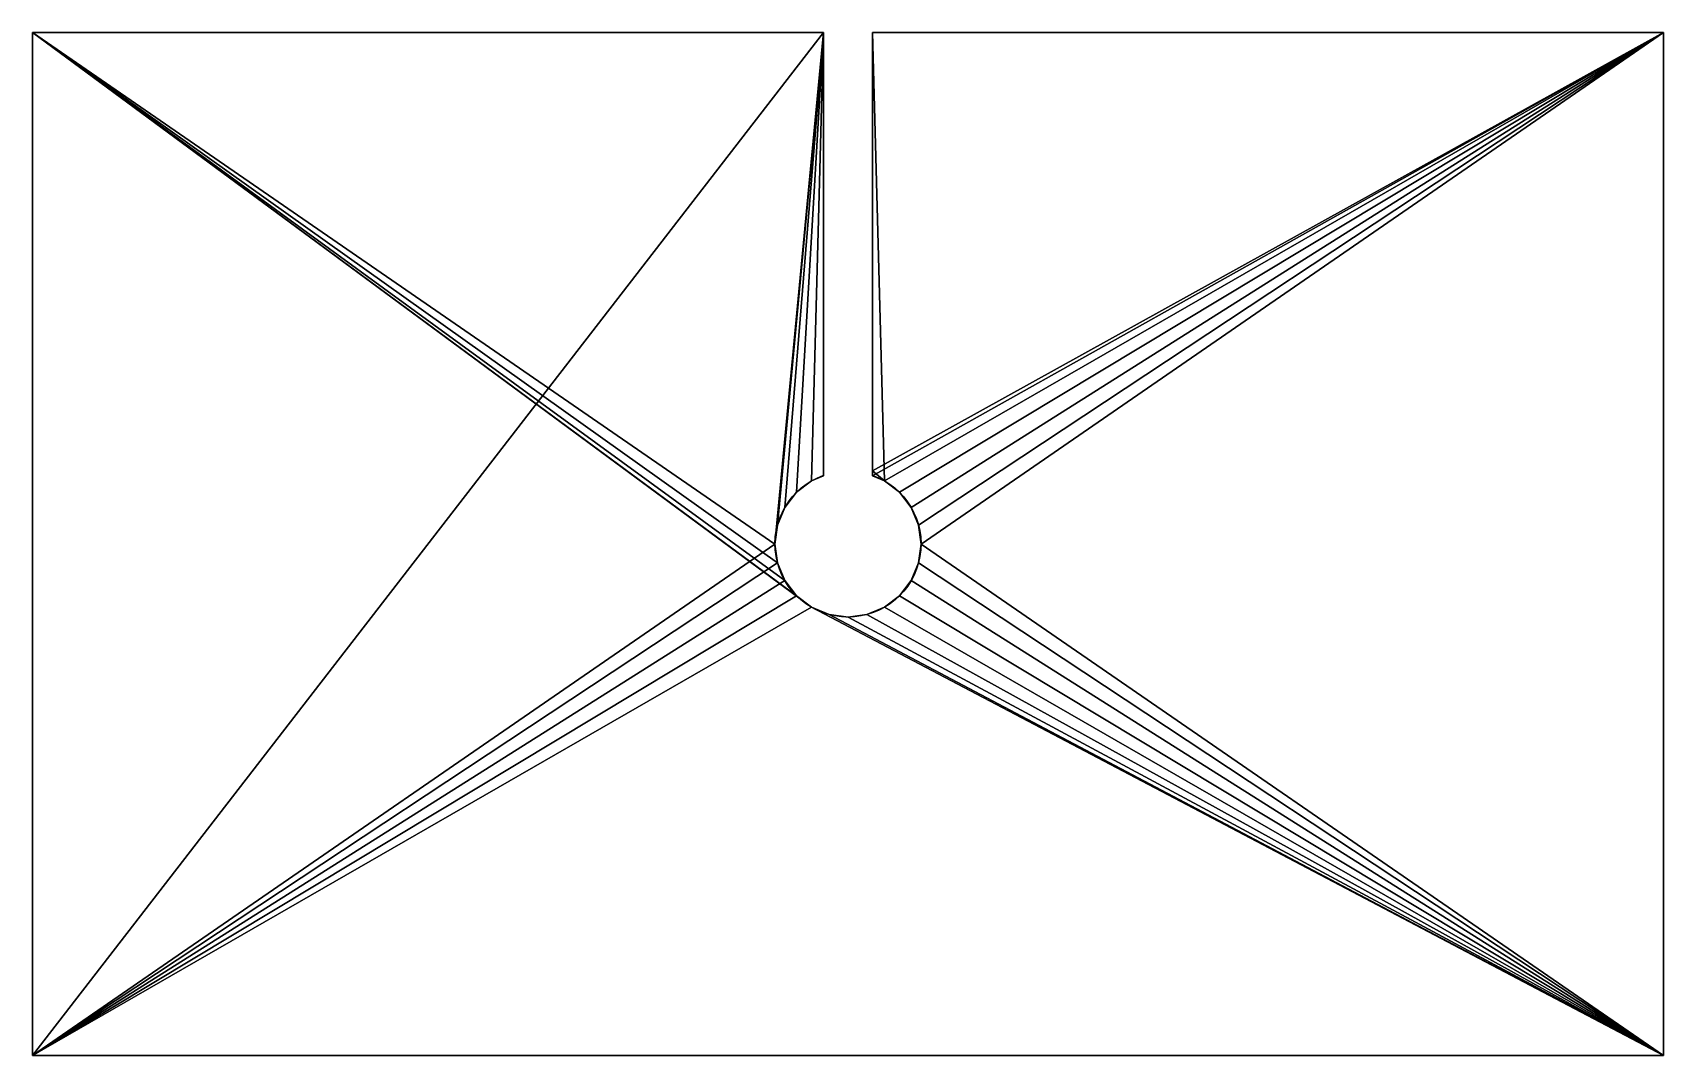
# Model space of a CAD drawing. Extents: x 0 to 335, y 0 to 210.
import ezdxf

# ---------------------------------------------------------------- set-up
doc = ezdxf.new("R2010")
doc.units = 0
doc.header["$LTSCALE"] = 25.4
doc.layers.get('0').update_dxf_attribs({"color": 13, "linetype": 'CONTINUOUS'})

msp = doc.modelspace()

# ---------------------------------------------------------------- linework, layer by layer
at = {"color": 0}
for p, q in [((0, 210, 3), (162.5, 210, 3)), ((0, 0, 3), (0, 210, 3)), ((0, 210), (162.5, 210)), ((0, 210), (0, 210, 3)), ((0, 210, 3), (162.5, 210, 3)), ((0, 0), (0, 210)), ((0, 210), (162.5, 210)), ((0, 0), (0, 210)), ((0, 0, 3), (0, 210, 3)), ((0, 210), (0, 210, 3)), ((162.5, 210, 3), (162.5, 120, 3)), ((162.5, 210, 3), (162.5, 120, 3)), ((162.5, 210), (162.5, 120)), ((162.5, 210, 3), (162.5, 210)), ((162.5, 210, 3), (162.5, 210)), ((162.5, 210), (162.5, 120)), ((172.5, 210), (335, 210)), ((172.5, 210, 3), (172.5, 210)), ((172.5, 210, 3), (335, 210, 3)), ((172.5, 210, 3), (335, 210, 3)), ((172.5, 210, 3), (172.5, 120, 3)), ((172.5, 210, 3), (172.5, 120, 3)), ((172.5, 210, 3), (172.5, 210)), ((172.5, 210), (172.5, 120)), ((172.5, 210), (335, 210)), ((172.5, 210), (172.5, 120)), ((335, 210), (335, 210, 3)), ((335, 210, 3), (335, 0, 3)), ((335, 210), (335, 0)), ((335, 210), (335, 0)), ((335, 210), (335, 210, 3)), ((335, 210, 3), (335, 0, 3)), ((160, 117.99, 3), (160, 117.99)), ((160, 117.99, 3), (160, 117.99)), ((162.5, 120, 3), (162.5, 119.03, 3)), ((162.5, 120, 3), (162.5, 120)), ((162.5, 120, 3), (162.5, 119.03, 3)), ((162.5, 120), (162.5, 119.03)), ((162.5, 120, 3), (162.5, 120)), ((162.5, 120), (162.5, 119.03)), ((162.5, 119.03, 3), (162.5, 119.03)), ((162.5, 119.03, 3), (162.5, 119.03)), ((172.5, 120, 3), (172.5, 119.03, 3)), ((172.5, 120, 3), (172.5, 119.03, 3)), ((172.5, 120, 3), (172.5, 120)), ((172.5, 120), (172.5, 119.03)), ((172.5, 120, 3), (172.5, 120)), ((172.5, 120), (172.5, 119.03)), ((172.5, 119.03, 3), (172.5, 119.03)), ((172.5, 119.03, 3), (172.5, 119.03)), ((175, 117.99, 3), (175, 117.99)), ((175, 117.99, 3), (175, 117.99)), ((156.89, 115.61, 3), (156.89, 115.61)), ((156.89, 115.61, 3), (156.89, 115.61)), ((178.11, 115.61, 3), (178.11, 115.61)), ((178.11, 115.61, 3), (178.11, 115.61)), ((154.51, 112.5, 3), (154.51, 112.5)), ((154.51, 112.5, 3), (154.51, 112.5)), ((180.49, 112.5, 3), (180.49, 112.5)), ((180.49, 112.5, 3), (180.49, 112.5)), ((153.01, 108.88, 3), (153.01, 108.88)), ((153.01, 108.88, 3), (153.01, 108.88)), ((181.99, 108.88, 3), (181.99, 108.88)), ((181.99, 108.88, 3), (181.99, 108.88)), ((152.5, 105, 3), (152.5, 105)), ((152.5, 105, 3), (152.5, 105)), ((182.5, 105, 3), (182.5, 105)), ((182.5, 105, 3), (182.5, 105)), ((153.01, 101.12, 3), (153.01, 101.12)), ((153.01, 101.12, 3), (153.01, 101.12)), ((181.99, 101.12, 3), (181.99, 101.12)), ((181.99, 101.12, 3), (181.99, 101.12)), ((154.51, 97.5, 3), (154.51, 97.5)), ((154.51, 97.5, 3), (154.51, 97.5)), ((180.49, 97.5, 3), (180.49, 97.5)), ((180.49, 97.5, 3), (180.49, 97.5)), ((156.89, 94.39, 3), (156.89, 94.39)), ((156.89, 94.39, 3), (156.89, 94.39)), ((178.11, 94.39, 3), (178.11, 94.39)), ((178.11, 94.39, 3), (178.11, 94.39)), ((160, 92.01, 3), (160, 92.01)), ((160, 92.01, 3), (160, 92.01)), ((163.62, 90.51, 3), (163.62, 90.51)), ((163.62, 90.51, 3), (163.62, 90.51)), ((171.38, 90.51, 3), (171.38, 90.51)), ((171.38, 90.51, 3), (171.38, 90.51)), ((175, 92.01, 3), (175, 92.01)), ((175, 92.01, 3), (175, 92.01)), ((167.5, 90, 3), (167.5, 90)), ((167.5, 90, 3), (167.5, 90)), ((335, 0, 3), (0, 0, 3)), ((335, 0), (0, 0)), ((335, 0), (0, 0)), ((335, 0, 3), (0, 0, 3)), ((0, 0), (0, 0, 3)), ((0, 0), (0, 0, 3)), ((335, 0), (335, 0, 3)), ((335, 0), (335, 0, 3))]:
    msp.add_line(p, q, dxfattribs=at)
at = {"color": 0, "extrusion": (0, 0, -1)}
msp.add_arc((-167.5, 105, -3), 15, 109.6203, 70.3797, dxfattribs=at)
msp.add_arc((-167.5, 105, -3), 15, 109.6203, 70.3797, dxfattribs=at)
msp.add_arc((-167.5, 105, -3), 15, 109.6203, 70.3797, dxfattribs=at)
msp.add_arc((-167.5, 105, -3), 15, 109.6203, 70.3797, dxfattribs=at)
msp.add_arc((-167.5, 105, -3), 15, 109.6203, 70.3797, dxfattribs=at)
msp.add_arc((-167.5, 105, -3), 15, 109.6203, 70.3797, dxfattribs=at)
msp.add_arc((-167.5, 105, -3), 15, 109.6203, 70.3797, dxfattribs=at)
msp.add_arc((-167.5, 105, -3), 15, 109.6203, 70.3797, dxfattribs=at)
msp.add_arc((-167.5, 105, -3), 15, 109.6203, 70.3797, dxfattribs=at)
msp.add_arc((-167.5, 105, -3), 15, 109.6203, 70.3797, dxfattribs=at)
msp.add_arc((-167.5, 105, -3), 15, 109.6203, 70.3797, dxfattribs=at)
msp.add_arc((-167.5, 105, -3), 15, 109.6203, 70.3797, dxfattribs=at)
msp.add_arc((-167.5, 105, -3), 15, 109.6203, 70.3797, dxfattribs=at)
msp.add_arc((-167.5, 105, -3), 15, 109.6203, 70.3797, dxfattribs=at)
msp.add_arc((-167.5, 105, -3), 15, 109.6203, 70.3797, dxfattribs=at)
msp.add_arc((-167.5, 105, -3), 15, 109.6203, 70.3797, dxfattribs=at)
msp.add_arc((-167.5, 105, -3), 15, 109.6203, 70.3797, dxfattribs=at)
msp.add_arc((-167.5, 105, -3), 15, 109.6203, 70.3797, dxfattribs=at)
msp.add_arc((-167.5, 105, -3), 15, 109.6203, 70.3797, dxfattribs=at)
msp.add_arc((-167.5, 105, -3), 15, 109.6203, 70.3797, dxfattribs=at)
msp.add_arc((-167.5, 105, -3), 15, 109.6203, 70.3797, dxfattribs=at)
msp.add_arc((-167.5, 105, -3), 15, 109.6203, 70.3797, dxfattribs=at)
msp.add_arc((-167.5, 105, -3), 15, 109.6203, 70.3797, dxfattribs=at)
msp.add_arc((-167.5, 105, -3), 15, 109.6203, 70.3797, dxfattribs=at)
at = {"color": 0, "extrusion": (1.01746e-14, 2.85416e-14, -1)}
msp.add_arc((-167.5, 105), 15, 109.6203, 70.3797, dxfattribs=at)
msp.add_arc((-167.5, 105), 15, 109.6203, 70.3797, dxfattribs=at)
msp.add_arc((-167.5, 105), 15, 109.6203, 70.3797, dxfattribs=at)
msp.add_arc((-167.5, 105), 15, 109.6203, 70.3797, dxfattribs=at)
msp.add_arc((-167.5, 105), 15, 109.6203, 70.3797, dxfattribs=at)
msp.add_arc((-167.5, 105), 15, 109.6203, 70.3797, dxfattribs=at)
msp.add_arc((-167.5, 105), 15, 109.6203, 70.3797, dxfattribs=at)
msp.add_arc((-167.5, 105), 15, 109.6203, 70.3797, dxfattribs=at)
msp.add_arc((-167.5, 105), 15, 109.6203, 70.3797, dxfattribs=at)
msp.add_arc((-167.5, 105), 15, 109.6203, 70.3797, dxfattribs=at)
msp.add_arc((-167.5, 105), 15, 109.6203, 70.3797, dxfattribs=at)
msp.add_arc((-167.5, 105), 15, 109.6203, 70.3797, dxfattribs=at)
msp.add_arc((-167.5, 105), 15, 109.6203, 70.3797, dxfattribs=at)
msp.add_arc((-167.5, 105), 15, 109.6203, 70.3797, dxfattribs=at)
msp.add_arc((-167.5, 105), 15, 109.6203, 70.3797, dxfattribs=at)
msp.add_arc((-167.5, 105), 15, 109.6203, 70.3797, dxfattribs=at)
msp.add_arc((-167.5, 105), 15, 109.6203, 70.3797, dxfattribs=at)
msp.add_arc((-167.5, 105), 15, 109.6203, 70.3797, dxfattribs=at)
msp.add_arc((-167.5, 105), 15, 109.6203, 70.3797, dxfattribs=at)
msp.add_arc((-167.5, 105), 15, 109.6203, 70.3797, dxfattribs=at)
msp.add_arc((-167.5, 105), 15, 109.6203, 70.3797, dxfattribs=at)
msp.add_arc((-167.5, 105), 15, 109.6203, 70.3797, dxfattribs=at)
msp.add_arc((-167.5, 105), 15, 109.6203, 70.3797, dxfattribs=at)

# ---------------------------------------------------------------- meshes
at = {"color": 0}
mesh = msp.add_polyface(dxfattribs=at)
corners = [(0, 0, 3), (160, 92.01, 3), (0, 210, 3), (335, 0, 3), (156.89, 94.39, 3), (154.51, 97.5, 3), (153.01, 101.12, 3), (152.5, 105, 3), (163.62, 90.51, 3), (167.5, 90, 3), (171.38, 90.51, 3), (175, 92.01, 3), (178.11, 94.39, 3), (180.49, 97.5, 3), (181.99, 101.12, 3), (182.5, 105, 3), (175, 117.99, 3), (172.5, 120, 3), (172.5, 119.03, 3), (172.5, 210, 3), (335, 210, 3), (178.11, 115.61, 3), (180.49, 112.5, 3), (181.99, 108.88, 3), (162.5, 210, 3), (153.01, 108.88, 3), (154.51, 112.5, 3), (156.89, 115.61, 3), (160, 117.99, 3), (162.5, 119.03, 3), (162.5, 120, 3)]
mesh.append_faces([[corners[k] for k in face] for face in [(16, 17, 18), (24, 29, 30)]], dxfattribs={"vtx0": -1, "color": 0})
mesh.append_faces([[corners[k] for k in face] for face in [(0, 1, 2), (1, 3, 8), (8, 3, 9), (9, 3, 10), (10, 3, 11), (11, 3, 12), (12, 3, 13), (13, 3, 14), (14, 3, 15), (17, 16, 19), (19, 16, 20), (20, 15, 3)]], dxfattribs={"vtx0": -1, "vtx1": -1, "color": 0})
mesh.append_faces([[corners[k] for k in face] for face in [(1, 0, 3), (2, 1, 4), (2, 4, 5), (2, 5, 6), (2, 6, 7), (20, 16, 21), (20, 21, 22), (20, 22, 23), (20, 23, 15), (7, 24, 2), (24, 7, 25), (24, 25, 26), (24, 26, 27), (24, 27, 28), (24, 28, 29)]], dxfattribs={"vtx0": -1, "vtx2": -1, "color": 0})
mesh = msp.add_polyface(dxfattribs=at)
corners = [(0, 210, 3), (162.5, 210), (0, 210), (162.5, 210, 3)]
mesh.append_faces([[corners[k] for k in face] for face in [(0, 1, 2), (1, 0, 3)]], dxfattribs={"vtx0": -1, "color": 0})
mesh = msp.add_polyface(dxfattribs=at)
corners = [(162.5, 210), (0, 0), (0, 210), (152.5, 105), (153.01, 108.88), (154.51, 112.5), (156.89, 115.61), (160, 117.99), (162.5, 119.03), (162.5, 120), (335, 210), (172.5, 120), (172.5, 210), (172.5, 119.03), (175, 117.99), (178.11, 115.61), (180.49, 112.5), (181.99, 108.88), (182.5, 105), (160, 92.01), (335, 0), (156.89, 94.39), (154.51, 97.5), (153.01, 101.12), (163.62, 90.51), (167.5, 90), (171.38, 90.51), (175, 92.01), (178.11, 94.39), (180.49, 97.5), (181.99, 101.12)]
mesh.append_faces([[corners[k] for k in face] for face in [(0, 1, 2), (8, 0, 9), (10, 11, 12)]], dxfattribs={"vtx0": -1, "color": 0})
mesh.append_faces([[corners[k] for k in face] for face in [(3, 0, 4), (4, 0, 5), (5, 0, 6), (6, 0, 7), (7, 0, 8), (11, 10, 13), (13, 10, 14), (14, 10, 15), (15, 10, 16), (16, 10, 17), (17, 10, 18), (1, 19, 20), (19, 1, 21), (21, 1, 22), (22, 1, 23), (23, 1, 3), (20, 18, 10)]], dxfattribs={"vtx0": -1, "vtx1": -1, "color": 0})
mesh.append_faces([[corners[k] for k in face] for face in [(1, 0, 3)]], dxfattribs={"vtx0": -1, "vtx1": -1, "vtx2": -1, "color": 0})
mesh.append_faces([[corners[k] for k in face] for face in [(20, 19, 24), (20, 24, 25), (20, 25, 26), (20, 26, 27), (20, 27, 28), (20, 28, 29), (20, 29, 30), (20, 30, 18)]], dxfattribs={"vtx0": -1, "vtx2": -1, "color": 0})
mesh = msp.add_polyface(dxfattribs=at)
corners = [(0, 210, 3), (0, 0), (0, 0, 3), (0, 210)]
mesh.append_faces([[corners[k] for k in face] for face in [(0, 1, 2), (1, 0, 3)]], dxfattribs={"vtx0": -1, "color": 0})
mesh = msp.add_polyface(dxfattribs=at)
corners = [(162.5, 210), (162.5, 120, 3), (162.5, 120), (162.5, 210, 3)]
mesh.append_faces([[corners[k] for k in face] for face in [(0, 1, 2), (1, 0, 3)]], dxfattribs={"vtx0": -1, "color": 0})
mesh = msp.add_polyface(dxfattribs=at)
corners = [(172.5, 210, 3), (335, 210), (172.5, 210), (335, 210, 3)]
mesh.append_faces([[corners[k] for k in face] for face in [(0, 1, 2), (1, 0, 3)]], dxfattribs={"vtx0": -1, "color": 0})
mesh = msp.add_polyface(dxfattribs=at)
corners = [(172.5, 210, 3), (172.5, 120), (172.5, 120, 3), (172.5, 210)]
mesh.append_faces([[corners[k] for k in face] for face in [(0, 1, 2), (1, 0, 3)]], dxfattribs={"vtx0": -1, "color": 0})
mesh = msp.add_polyface(dxfattribs=at)
corners = [(335, 210), (335, 0, 3), (335, 0), (335, 210, 3)]
mesh.append_faces([[corners[k] for k in face] for face in [(0, 1, 2), (1, 0, 3)]], dxfattribs={"vtx0": -1, "color": 0})
mesh = msp.add_polyface(dxfattribs=at)
corners = [(160, 117.99, 3), (156.89, 115.61), (160, 117.99), (156.89, 115.61, 3)]
mesh.append_faces([[corners[k] for k in face] for face in [(0, 1, 2), (1, 0, 3)]], dxfattribs={"vtx0": -1, "color": 0})
mesh = msp.add_polyface(dxfattribs=at)
corners = [(162.5, 119.03), (160, 117.99, 3), (160, 117.99), (162.5, 119.03, 3)]
mesh.append_faces([[corners[k] for k in face] for face in [(0, 1, 2), (1, 0, 3)]], dxfattribs={"vtx0": -1, "color": 0})
mesh = msp.add_polyface(dxfattribs=at)
corners = [(162.5, 120), (162.5, 119.03, 3), (162.5, 119.03), (162.5, 120, 3)]
mesh.append_faces([[corners[k] for k in face] for face in [(0, 1, 2), (1, 0, 3)]], dxfattribs={"vtx0": -1, "color": 0})
mesh = msp.add_polyface(dxfattribs=at)
corners = [(172.5, 120, 3), (172.5, 119.03), (172.5, 119.03, 3), (172.5, 120)]
mesh.append_faces([[corners[k] for k in face] for face in [(0, 1, 2), (1, 0, 3)]], dxfattribs={"vtx0": -1, "color": 0})
mesh = msp.add_polyface(dxfattribs=at)
corners = [(175, 117.99, 3), (172.5, 119.03), (175, 117.99), (172.5, 119.03, 3)]
mesh.append_faces([[corners[k] for k in face] for face in [(0, 1, 2), (1, 0, 3)]], dxfattribs={"vtx0": -1, "color": 0})
mesh = msp.add_polyface(dxfattribs=at)
corners = [(178.11, 115.61, 3), (175, 117.99), (178.11, 115.61), (175, 117.99, 3)]
mesh.append_faces([[corners[k] for k in face] for face in [(0, 1, 2), (1, 0, 3)]], dxfattribs={"vtx0": -1, "color": 0})
mesh = msp.add_polyface(dxfattribs=at)
corners = [(156.89, 115.61), (154.51, 112.5, 3), (154.51, 112.5), (156.89, 115.61, 3)]
mesh.append_faces([[corners[k] for k in face] for face in [(0, 1, 2), (1, 0, 3)]], dxfattribs={"vtx0": -1, "color": 0})
mesh = msp.add_polyface(dxfattribs=at)
corners = [(178.11, 115.61, 3), (180.49, 112.5), (180.49, 112.5, 3), (178.11, 115.61)]
mesh.append_faces([[corners[k] for k in face] for face in [(0, 1, 2), (1, 0, 3)]], dxfattribs={"vtx0": -1, "color": 0})
mesh = msp.add_polyface(dxfattribs=at)
corners = [(154.51, 112.5), (153.01, 108.88, 3), (153.01, 108.88), (154.51, 112.5, 3)]
mesh.append_faces([[corners[k] for k in face] for face in [(0, 1, 2), (1, 0, 3)]], dxfattribs={"vtx0": -1, "color": 0})
mesh = msp.add_polyface(dxfattribs=at)
corners = [(180.49, 112.5, 3), (181.99, 108.88), (181.99, 108.88, 3), (180.49, 112.5)]
mesh.append_faces([[corners[k] for k in face] for face in [(0, 1, 2), (1, 0, 3)]], dxfattribs={"vtx0": -1, "color": 0})
mesh = msp.add_polyface(dxfattribs=at)
corners = [(153.01, 108.88), (152.5, 105, 3), (152.5, 105), (153.01, 108.88, 3)]
mesh.append_faces([[corners[k] for k in face] for face in [(0, 1, 2), (1, 0, 3)]], dxfattribs={"vtx0": -1, "color": 0})
mesh = msp.add_polyface(dxfattribs=at)
corners = [(181.99, 108.88, 3), (182.5, 105), (182.5, 105, 3), (181.99, 108.88)]
mesh.append_faces([[corners[k] for k in face] for face in [(0, 1, 2), (1, 0, 3)]], dxfattribs={"vtx0": -1, "color": 0})
mesh = msp.add_polyface(dxfattribs=at)
corners = [(152.5, 105), (153.01, 101.12, 3), (153.01, 101.12), (152.5, 105, 3)]
mesh.append_faces([[corners[k] for k in face] for face in [(0, 1, 2), (1, 0, 3)]], dxfattribs={"vtx0": -1, "color": 0})
mesh = msp.add_polyface(dxfattribs=at)
corners = [(182.5, 105, 3), (181.99, 101.12), (181.99, 101.12, 3), (182.5, 105)]
mesh.append_faces([[corners[k] for k in face] for face in [(0, 1, 2), (1, 0, 3)]], dxfattribs={"vtx0": -1, "color": 0})
mesh = msp.add_polyface(dxfattribs=at)
corners = [(153.01, 101.12), (154.51, 97.5, 3), (154.51, 97.5), (153.01, 101.12, 3)]
mesh.append_faces([[corners[k] for k in face] for face in [(0, 1, 2), (1, 0, 3)]], dxfattribs={"vtx0": -1, "color": 0})
mesh = msp.add_polyface(dxfattribs=at)
corners = [(181.99, 101.12, 3), (180.49, 97.5), (180.49, 97.5, 3), (181.99, 101.12)]
mesh.append_faces([[corners[k] for k in face] for face in [(0, 1, 2), (1, 0, 3)]], dxfattribs={"vtx0": -1, "color": 0})
mesh = msp.add_polyface(dxfattribs=at)
corners = [(154.51, 97.5), (156.89, 94.39, 3), (156.89, 94.39), (154.51, 97.5, 3)]
mesh.append_faces([[corners[k] for k in face] for face in [(0, 1, 2), (1, 0, 3)]], dxfattribs={"vtx0": -1, "color": 0})
mesh = msp.add_polyface(dxfattribs=at)
corners = [(180.49, 97.5, 3), (178.11, 94.39), (178.11, 94.39, 3), (180.49, 97.5)]
mesh.append_faces([[corners[k] for k in face] for face in [(0, 1, 2), (1, 0, 3)]], dxfattribs={"vtx0": -1, "color": 0})
mesh = msp.add_polyface(dxfattribs=at)
corners = [(156.89, 94.39, 3), (160, 92.01), (156.89, 94.39), (160, 92.01, 3)]
mesh.append_faces([[corners[k] for k in face] for face in [(0, 1, 2), (1, 0, 3)]], dxfattribs={"vtx0": -1, "color": 0})
mesh = msp.add_polyface(dxfattribs=at)
corners = [(175, 92.01, 3), (178.11, 94.39), (175, 92.01), (178.11, 94.39, 3)]
mesh.append_faces([[corners[k] for k in face] for face in [(0, 1, 2), (1, 0, 3)]], dxfattribs={"vtx0": -1, "color": 0})
mesh = msp.add_polyface(dxfattribs=at)
corners = [(160, 92.01, 3), (163.62, 90.51), (160, 92.01), (163.62, 90.51, 3)]
mesh.append_faces([[corners[k] for k in face] for face in [(0, 1, 2), (1, 0, 3)]], dxfattribs={"vtx0": -1, "color": 0})
mesh = msp.add_polyface(dxfattribs=at)
corners = [(163.62, 90.51, 3), (167.5, 90), (163.62, 90.51), (167.5, 90, 3)]
mesh.append_faces([[corners[k] for k in face] for face in [(0, 1, 2), (1, 0, 3)]], dxfattribs={"vtx0": -1, "color": 0})
mesh = msp.add_polyface(dxfattribs=at)
corners = [(167.5, 90, 3), (171.38, 90.51), (167.5, 90), (171.38, 90.51, 3)]
mesh.append_faces([[corners[k] for k in face] for face in [(0, 1, 2), (1, 0, 3)]], dxfattribs={"vtx0": -1, "color": 0})
mesh = msp.add_polyface(dxfattribs=at)
corners = [(171.38, 90.51, 3), (175, 92.01), (171.38, 90.51), (175, 92.01, 3)]
mesh.append_faces([[corners[k] for k in face] for face in [(0, 1, 2), (1, 0, 3)]], dxfattribs={"vtx0": -1, "color": 0})
mesh = msp.add_polyface(dxfattribs=at)
corners = [(335, 0, 3), (0, 0), (335, 0), (0, 0, 3)]
mesh.append_faces([[corners[k] for k in face] for face in [(0, 1, 2), (1, 0, 3)]], dxfattribs={"vtx0": -1, "color": 0})

doc.saveas('drawing.dxf')
